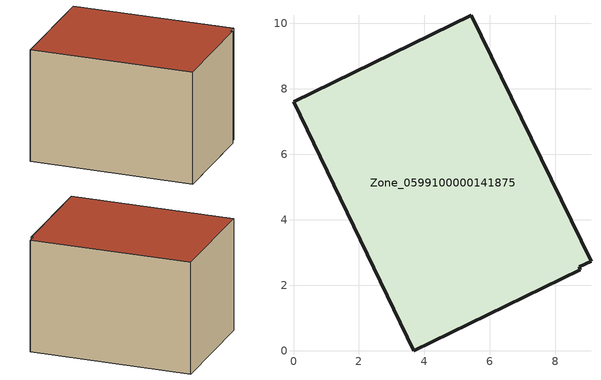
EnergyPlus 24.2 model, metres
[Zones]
Zone_0599100000141875
 floor ground (C_G): 9.09,2.74 8.73,2.56 8.76,2.48 3.68,0 0,7.61 5.43,10.25 z0
 wall outside (C_F): 9.09,2.74 5.43,10.25 0,7.61 3.68,0 8.76,2.48 8.73,2.56 9.09,2.74 z0:5.88
 roof outside (C_R): 8.73,2.56 9.09,2.74 5.43,10.25 0,7.61 3.68,0 8.76,2.48 z5.88
[BUILDING]
Pand.0599100000141875: North Axis=0; Terrain=City; Loads Convergence Tolerance Value=0.04; Temperature Convergence Tolerance Value=0.4; Solar Distribution=FullExterior; Maximum Number of Warmup Days=25; Minimum Number of Warmup Days=1
[Site:Location]
Rotterdam.The.Hague.AP_ZH_NLD Design_Conditions: Latitude=51.96; Longitude=4.45; Time Zone=1; Elevation=-4.5
[SITE:GROUNDTEMPERATURE:BUILDINGSURFACE]
18, 18, 18, 18, 18, 18, 18, 18, 18, 18, 18, 18
[MATERIAL] Thermal Absorptance=0.9; Solar Absorptance=0.7; Visible Absorptance=0.7
Name | Roughness | Thickness | Conductivity | Density | Specific Heat
G.TC.1946-1964 | MediumSmooth | 0.15 | 1 | 540 | 1210
F.TC.1946-1964 | Rough | 0.3 | 0.857143 | 1920 | 840
R.TC.1946-1964 | MediumRough | 0.2 | 0.235294 | 1500 | 1000
[CONSTRUCTION]
C_G: G.TC.1946-1964
C_F: F.TC.1946-1964
C_R: R.TC.1946-1964
[ZONE]
Zone_0599100000141875: Type=1; Multiplier=1; Ceiling Height=Autocalculate; Volume=Autocalculate; Floor Area=autocalculate; Part of Total Floor Area=Yes
[ZONEINFILTRATION:DESIGNFLOWRATE]
Infil_Zone_0599100000141875: Zone or ZoneList or Space or SpaceList=Zone_0599100000141875; Schedule=AlwaysOn; Design Flow Rate Calculation Method=Flow/Area; Flow Rate per Floor Area=0.003; Constant Term Coefficient=1; Temperature Term Coefficient=0; Velocity Term Coefficient=0; Velocity Squared Term Coefficient=0
[HVACTEMPLATE:ZONE:IDEALLOADSAIRSYSTEM]
Zone_0599100000141875: Maximum Heating Supply Air Temperature=50; Minimum Cooling Supply Air Temperature=13; Maximum Heating Supply Air Humidity Ratio=0.0156; Minimum Cooling Supply Air Humidity Ratio=0.0077; Heating Limit=NoLimit; Cooling Limit=NoLimit; Dehumidification Control Type=ConstantSensibleHeatRatio; Cooling Sensible Heat Ratio=0.7; Dehumidification Setpoint=60; Humidification Control Type=None; Humidification Setpoint=30; Outdoor Air Method=None; Outdoor Air Flow Rate per Person=0.00944; Outdoor Air Flow Rate per Zone Floor Area=0; Outdoor Air Flow Rate per Zone=0; Demand Controlled Ventilation Type=None; Outdoor Air Economizer Type=NoEconomizer; Heat Recovery Type=None; Sensible Heat Recovery Effectiveness=0.7; Latent Heat Recovery Effectiveness=0.65
[ZONECONTROL:THERMOSTAT]
ThermostatControl_Zone_0599100000141875: Zone or ZoneList=Zone_0599100000141875; Control Type Schedule=DualSetpointControlType; Control 1=Thermostat_Zone_0599100000141875; Temperature Difference Between Cutout And Setpoint=0
[THERMOSTATSETPOINT:DUALSETPOINT]
Thermostat_Zone_0599100000141875: Heating Setpoint Temperature Schedule=HeatingSetpoint_Zone_0599100000141875; Cooling Setpoint Temperature Schedule=CoolingSetpoint_Zone_0599100000141875
[SCHEDULE:COMPACT]
HeatingSetpoint_Zone_0599100000141875: Through: 12/31, For: AllDays, Until: 24:00, 21
CoolingSetpoint_Zone_0599100000141875: Through: 12/31, For: AllDays, Until: 24:00, 24
DualSetpointControlType: Through: 12/31, For: AllDays, Until: 24:00, 4
AlwaysOn: Through: 12/31, For: AllDays, Until: 24:00, 1
